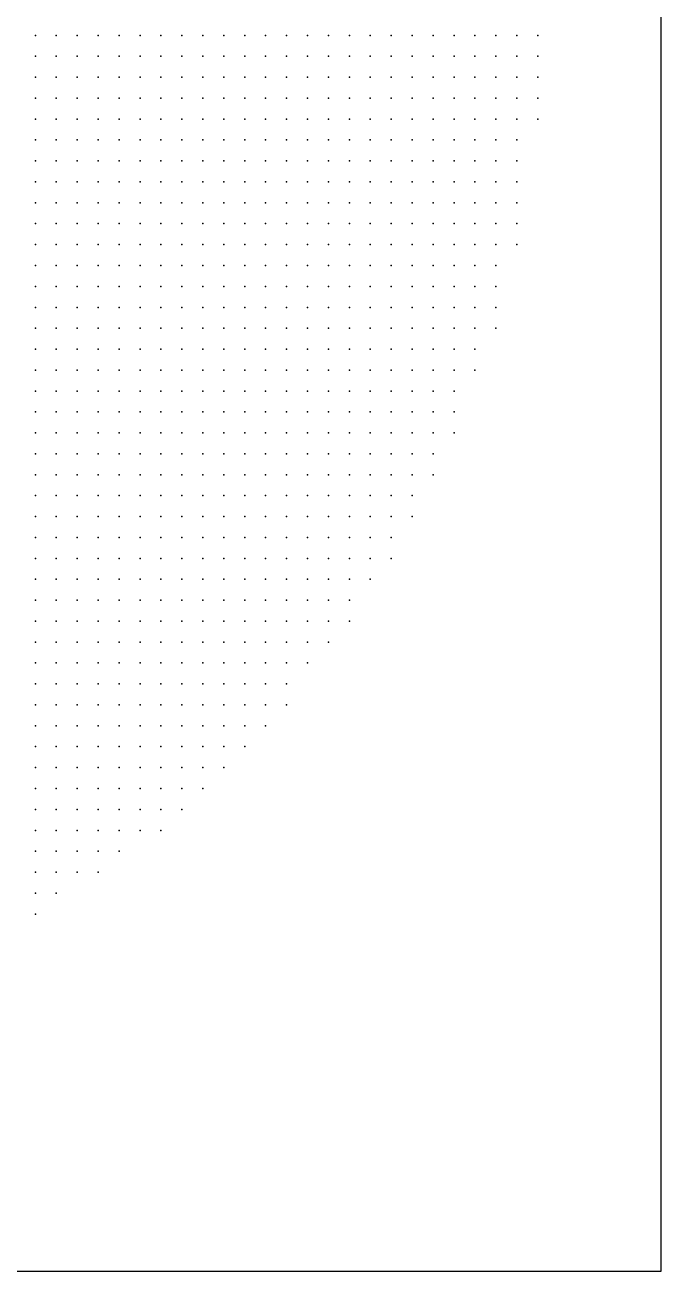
# Model space of a CAD drawing. Header units: millimetres. Extents: x 2848 to 6961, y 1568 to 7914.
# Drawn here: x 4613.5 to 4643.9, y 1586.9 to 1646.5 of the extents above; entities that cross this region are included whole.
import ezdxf

# ---------------------------------------------------------------- set-up
doc = ezdxf.new("R2010")
doc.units = ezdxf.units.MM
doc.header["$PDSIZE"] = -2

msp = doc.modelspace()

# ---------------------------------------------------------------- linework, layer by layer
msp.add_lwpolyline([(4523.893, 1586.933), (4643.893, 1586.933), (4643.893, 1706.933), (4523.893, 1706.933)], close=True)
at = {"color": 7, "true_color": 0xf7f4ef}
msp.add_point((4614, 1646), dxfattribs=at)
at = {"color": 254, "true_color": 0xf4ebdc}
msp.add_point((4615, 1646), dxfattribs=at)
at = {"color": 254, "true_color": 0xf2dec5}
msp.add_point((4616, 1646), dxfattribs=at)
at = {"color": 254, "true_color": 0xf7d6b3}
msp.add_point((4617, 1646), dxfattribs=at)
at = {"color": 41, "true_color": 0xfcd7ab}
msp.add_point((4618, 1646), dxfattribs=at)
at = {"color": 254, "true_color": 0xe2dfa8}
msp.add_point((4619, 1646), dxfattribs=at)
at = {"color": 31, "true_color": 0xffc0a0}
msp.add_point((4620, 1646), dxfattribs=at)
at = {"color": 13, "true_color": 0xd14838}
msp.add_point((4621, 1646), dxfattribs=at)
at = {"color": 22, "true_color": 0xb82012}
msp.add_point((4622, 1646), dxfattribs=at)
at = {"color": 22, "true_color": 0xc02415}
msp.add_point((4623, 1646), dxfattribs=at)
at = {"color": 22, "true_color": 0xc51a12}
msp.add_point((4624, 1646), dxfattribs=at)
at = {"color": 12, "true_color": 0xc31610}
msp.add_point((4625, 1646), dxfattribs=at)
at = {"color": 22, "true_color": 0xc12018}
msp.add_point((4626, 1646), dxfattribs=at)
at = {"color": 12, "true_color": 0xbe1913}
for p in [(4627, 1646), (4628, 1645)]:
    msp.add_point(p, dxfattribs=at)
at = {"color": 12, "true_color": 0xbc1711}
for p in [(4628, 1646), (4629, 1645)]:
    msp.add_point(p, dxfattribs=at)
at = {"color": 12, "true_color": 0xbc150f}
for p in [(4629, 1646), (4630, 1646)]:
    msp.add_point(p, dxfattribs=at)
at = {"color": 12, "true_color": 0xbd140f}
for p in [(4631, 1646), (4633, 1644)]:
    msp.add_point(p, dxfattribs=at)
at = {"color": 12, "true_color": 0xbf130f}
msp.add_point((4632, 1646), dxfattribs=at)
at = {"color": 12, "true_color": 0xbd110d}
msp.add_point((4633, 1646), dxfattribs=at)
at = {"color": 12, "true_color": 0xbb0f0b}
msp.add_point((4634, 1646), dxfattribs=at)
at = {"color": 12, "true_color": 0xc3120c}
msp.add_point((4635, 1646), dxfattribs=at)
at = {"color": 14, "true_color": 0xb21107}
msp.add_point((4636, 1646), dxfattribs=at)
at = {"color": 12, "true_color": 0xbb000b}
msp.add_point((4637, 1646), dxfattribs=at)
at = {"color": 12, "true_color": 0xba000a}
for p in [(4638, 1646), (4638, 1645), (4638, 1644), (4638, 1643), (4638, 1642)]:
    msp.add_point(p, dxfattribs=at)
at = {"color": 7, "true_color": 0xf4f1ea}
msp.add_point((4614, 1645), dxfattribs=at)
at = {"color": 254, "true_color": 0xf3ead9}
msp.add_point((4615, 1645), dxfattribs=at)
at = {"color": 254, "true_color": 0xf3dec3}
for p in [(4616, 1645), (4616, 1644)]:
    msp.add_point(p, dxfattribs=at)
at = {"color": 254, "true_color": 0xf6d6b0}
for p in [(4617, 1645), (4617, 1644)]:
    msp.add_point(p, dxfattribs=at)
at = {"color": 41, "true_color": 0xfbd4a9}
msp.add_point((4618, 1645), dxfattribs=at)
at = {"color": 254, "true_color": 0xe3e6ad}
msp.add_point((4619, 1645), dxfattribs=at)
at = {"color": 21, "true_color": 0xffaa8d}
msp.add_point((4620, 1645), dxfattribs=at)
at = {"color": 22, "true_color": 0xc32b20}
msp.add_point((4621, 1645), dxfattribs=at)
at = {"color": 22, "true_color": 0xbe2517}
msp.add_point((4622, 1645), dxfattribs=at)
at = {"color": 22, "true_color": 0xc02918}
msp.add_point((4623, 1645), dxfattribs=at)
at = {"color": 22, "true_color": 0xc71a13}
msp.add_point((4624, 1645), dxfattribs=at)
at = {"color": 12, "true_color": 0xc81914}
msp.add_point((4625, 1645), dxfattribs=at)
at = {"color": 22, "true_color": 0xbd2017}
msp.add_point((4626, 1645), dxfattribs=at)
at = {"color": 22, "true_color": 0xc01b15}
msp.add_point((4627, 1645), dxfattribs=at)
at = {"color": 12, "true_color": 0xbd1610}
msp.add_point((4630, 1645), dxfattribs=at)
at = {"color": 12, "true_color": 0xbe1711}
for p in [(4631, 1645), (4630, 1644), (4631, 1644)]:
    msp.add_point(p, dxfattribs=at)
at = {"color": 12, "true_color": 0xbe1510}
msp.add_point((4632, 1645), dxfattribs=at)
at = {"color": 12, "true_color": 0xbe120e}
msp.add_point((4633, 1645), dxfattribs=at)
at = {"color": 12, "true_color": 0xbc100c}
msp.add_point((4634, 1645), dxfattribs=at)
at = {"color": 12, "true_color": 0xc5140e}
msp.add_point((4635, 1645), dxfattribs=at)
at = {"color": 12, "true_color": 0xb31208}
msp.add_point((4636, 1645), dxfattribs=at)
at = {"color": 12, "true_color": 0xbc000c}
for p in [(4637, 1645), (4637, 1644)]:
    msp.add_point(p, dxfattribs=at)
at = {"color": 7, "true_color": 0xf2efe6}
msp.add_point((4614, 1644), dxfattribs=at)
at = {"color": 254, "true_color": 0xf4e9d7}
msp.add_point((4615, 1644), dxfattribs=at)
at = {"color": 41, "true_color": 0xfad3aa}
msp.add_point((4618, 1644), dxfattribs=at)
at = {"color": 254, "true_color": 0xe4e9af}
msp.add_point((4619, 1644), dxfattribs=at)
at = {"color": 21, "true_color": 0xf3997e}
msp.add_point((4620, 1644), dxfattribs=at)
at = {"color": 12, "true_color": 0xb8170f}
msp.add_point((4621, 1644), dxfattribs=at)
at = {"color": 22, "true_color": 0xc22619}
msp.add_point((4622, 1644), dxfattribs=at)
at = {"color": 22, "true_color": 0xc22c1b}
msp.add_point((4623, 1644), dxfattribs=at)
at = {"color": 22, "true_color": 0xc91c15}
msp.add_point((4624, 1644), dxfattribs=at)
at = {"color": 22, "true_color": 0xcd1b17}
msp.add_point((4625, 1644), dxfattribs=at)
at = {"color": 22, "true_color": 0xb82015}
msp.add_point((4626, 1644), dxfattribs=at)
at = {"color": 22, "true_color": 0xbf1c15}
msp.add_point((4627, 1644), dxfattribs=at)
at = {"color": 22, "true_color": 0xbf1a14}
msp.add_point((4628, 1644), dxfattribs=at)
at = {"color": 12, "true_color": 0xbd1812}
msp.add_point((4629, 1644), dxfattribs=at)
at = {"color": 12, "true_color": 0xbf1611}
msp.add_point((4632, 1644), dxfattribs=at)
at = {"color": 12, "true_color": 0xbb120d}
msp.add_point((4634, 1644), dxfattribs=at)
at = {"color": 12, "true_color": 0xc6150f}
msp.add_point((4635, 1644), dxfattribs=at)
at = {"color": 12, "true_color": 0xb41309}
msp.add_point((4636, 1644), dxfattribs=at)
at = {"color": 254, "true_color": 0xe9eee8}
msp.add_point((4614, 1643), dxfattribs=at)
at = {"color": 254, "true_color": 0xf0dbbe}
msp.add_point((4615, 1643), dxfattribs=at)
at = {"color": 41, "true_color": 0xffe0b3}
msp.add_point((4616, 1643), dxfattribs=at)
at = {"color": 41, "true_color": 0xf8d3a7}
msp.add_point((4617, 1643), dxfattribs=at)
at = {"color": 254, "true_color": 0xf4d6b4}
msp.add_point((4618, 1643), dxfattribs=at)
at = {"color": 254, "true_color": 0xffecbb}
msp.add_point((4619, 1643), dxfattribs=at)
at = {"color": 13, "true_color": 0xc06546}
msp.add_point((4620, 1643), dxfattribs=at)
at = {"color": 22, "true_color": 0xbb291c}
msp.add_point((4621, 1643), dxfattribs=at)
at = {"color": 22, "true_color": 0xce2721}
msp.add_point((4622, 1643), dxfattribs=at)
at = {"color": 22, "true_color": 0xbe241a}
msp.add_point((4623, 1643), dxfattribs=at)
at = {"color": 22, "true_color": 0xbe2c1f}
for p in [(4624, 1643), (4624, 1642)]:
    msp.add_point(p, dxfattribs=at)
at = {"color": 22, "true_color": 0xc3261d}
for p in [(4625, 1643), (4625, 1642)]:
    msp.add_point(p, dxfattribs=at)
at = {"color": 12, "true_color": 0xc71513}
msp.add_point((4626, 1643), dxfattribs=at)
at = {"color": 22, "true_color": 0xc01e13}
msp.add_point((4627, 1643), dxfattribs=at)
at = {"color": 22, "true_color": 0xbf1d12}
msp.add_point((4628, 1643), dxfattribs=at)
at = {"color": 22, "true_color": 0xc01c12}
for p in [(4629, 1643), (4630, 1642), (4633, 1639), (4634, 1639)]:
    msp.add_point(p, dxfattribs=at)
at = {"color": 22, "true_color": 0xbe1a10}
msp.add_point((4630, 1643), dxfattribs=at)
at = {"color": 12, "true_color": 0xbf180f}
msp.add_point((4631, 1643), dxfattribs=at)
at = {"color": 12, "true_color": 0xbf170e}
msp.add_point((4632, 1643), dxfattribs=at)
at = {"color": 12, "true_color": 0xbe160d}
for p in [(4633, 1643), (4634, 1643)]:
    msp.add_point(p, dxfattribs=at)
at = {"color": 12, "true_color": 0xc01001}
msp.add_point((4635, 1643), dxfattribs=at)
at = {"color": 12, "true_color": 0xc20f0b}
msp.add_point((4636, 1643), dxfattribs=at)
at = {"color": 244, "true_color": 0xb40e1a}
msp.add_point((4637, 1643), dxfattribs=at)
at = {"color": 254, "true_color": 0xedeae3}
msp.add_point((4614, 1642), dxfattribs=at)
at = {"color": 254, "true_color": 0xf6dec2}
msp.add_point((4615, 1642), dxfattribs=at)
at = {"color": 41, "true_color": 0xffe0b4}
msp.add_point((4616, 1642), dxfattribs=at)
at = {"color": 41, "true_color": 0xf3d4a8}
msp.add_point((4617, 1642), dxfattribs=at)
at = {"color": 254, "true_color": 0xf3ddb6}
msp.add_point((4618, 1642), dxfattribs=at)
at = {"color": 31, "true_color": 0xffcca1}
msp.add_point((4619, 1642), dxfattribs=at)
at = {"color": 15, "true_color": 0xba5539}
msp.add_point((4620, 1642), dxfattribs=at)
at = {"color": 22, "true_color": 0xbb2419}
msp.add_point((4621, 1642), dxfattribs=at)
at = {"color": 22, "true_color": 0xce2520}
msp.add_point((4622, 1642), dxfattribs=at)
at = {"color": 22, "true_color": 0xbf2219}
for p in [(4623, 1642), (4621, 1641)]:
    msp.add_point(p, dxfattribs=at)
at = {"color": 12, "true_color": 0xc51814}
msp.add_point((4626, 1642), dxfattribs=at)
at = {"color": 22, "true_color": 0xc22015}
for p in [(4627, 1642), (4630, 1640), (4631, 1639), (4634, 1637)]:
    msp.add_point(p, dxfattribs=at)
at = {"color": 22, "true_color": 0xc11f14}
for p in [(4628, 1642), (4632, 1638)]:
    msp.add_point(p, dxfattribs=at)
at = {"color": 22, "true_color": 0xc11d13}
for p in [(4629, 1642), (4631, 1641), (4632, 1640), (4632, 1639), (4634, 1638)]:
    msp.add_point(p, dxfattribs=at)
at = {"color": 22, "true_color": 0xc11a11}
for p in [(4631, 1642), (4633, 1641)]:
    msp.add_point(p, dxfattribs=at)
at = {"color": 12, "true_color": 0xc01910}
msp.add_point((4632, 1642), dxfattribs=at)
at = {"color": 12, "true_color": 0xc0180f}
for p in [(4633, 1642), (4634, 1642)]:
    msp.add_point(p, dxfattribs=at)
at = {"color": 12, "true_color": 0xc31606}
msp.add_point((4635, 1642), dxfattribs=at)
at = {"color": 12, "true_color": 0xc20e0d}
msp.add_point((4636, 1642), dxfattribs=at)
at = {"color": 242, "true_color": 0xb91d28}
for p in [(4637, 1642), (4637, 1641), (4637, 1640), (4637, 1639), (4637, 1638), (4637, 1637), (4637, 1636)]:
    msp.add_point(p, dxfattribs=at)
at = {"color": 254, "true_color": 0xf3e5dc}
msp.add_point((4614, 1641), dxfattribs=at)
at = {"color": 254, "true_color": 0xffe1c5}
for p in [(4615, 1641), (4615, 1640)]:
    msp.add_point(p, dxfattribs=at)
at = {"color": 254, "true_color": 0xffdfb6}
msp.add_point((4616, 1641), dxfattribs=at)
at = {"color": 41, "true_color": 0xeed8a9}
msp.add_point((4617, 1641), dxfattribs=at)
at = {"color": 254, "true_color": 0xf5eabd}
msp.add_point((4618, 1641), dxfattribs=at)
at = {"color": 21, "true_color": 0xf29f7d}
msp.add_point((4619, 1641), dxfattribs=at)
at = {"color": 15, "true_color": 0xb8412b}
msp.add_point((4620, 1641), dxfattribs=at)
at = {"color": 22, "true_color": 0xd22622}
msp.add_point((4622, 1641), dxfattribs=at)
at = {"color": 22, "true_color": 0xc5241c}
msp.add_point((4623, 1641), dxfattribs=at)
at = {"color": 22, "true_color": 0xc32c21}
for p in [(4624, 1641), (4631, 1635)]:
    msp.add_point(p, dxfattribs=at)
at = {"color": 22, "true_color": 0xc2281e}
for p in [(4625, 1641), (4625, 1639), (4626, 1639), (4629, 1635), (4629, 1633)]:
    msp.add_point(p, dxfattribs=at)
at = {"color": 22, "true_color": 0xc61f19}
msp.add_point((4626, 1641), dxfattribs=at)
at = {"color": 22, "true_color": 0xc32317}
for p in [(4627, 1641), (4629, 1639), (4630, 1638)]:
    msp.add_point(p, dxfattribs=at)
at = {"color": 22, "true_color": 0xc32116}
for p in [(4628, 1641), (4629, 1641), (4630, 1639), (4631, 1638), (4633, 1637)]:
    msp.add_point(p, dxfattribs=at)
at = {"color": 22, "true_color": 0xc21e14}
for p in [(4630, 1641), (4631, 1640), (4633, 1638)]:
    msp.add_point(p, dxfattribs=at)
at = {"color": 22, "true_color": 0xc21b12}
for p in [(4632, 1641), (4633, 1640), (4634, 1640)]:
    msp.add_point(p, dxfattribs=at)
at = {"color": 22, "true_color": 0xc21a11}
msp.add_point((4634, 1641), dxfattribs=at)
at = {"color": 22, "true_color": 0xc51b0a}
msp.add_point((4635, 1641), dxfattribs=at)
at = {"color": 12, "true_color": 0xc20b0d}
msp.add_point((4636, 1641), dxfattribs=at)
at = {"color": 254, "true_color": 0xf8e3d2}
msp.add_point((4614, 1640), dxfattribs=at)
at = {"color": 254, "true_color": 0xfadcb6}
msp.add_point((4616, 1640), dxfattribs=at)
at = {"color": 254, "true_color": 0xefddaf}
msp.add_point((4617, 1640), dxfattribs=at)
at = {"color": 254, "true_color": 0xfcf2c1}
msp.add_point((4618, 1640), dxfattribs=at)
at = {"color": 23, "true_color": 0xe4745c}
msp.add_point((4619, 1640), dxfattribs=at)
at = {"color": 22, "true_color": 0xbb3323}
msp.add_point((4620, 1640), dxfattribs=at)
at = {"color": 22, "true_color": 0xc8271f}
msp.add_point((4621, 1640), dxfattribs=at)
at = {"color": 22, "true_color": 0xd72b27}
msp.add_point((4622, 1640), dxfattribs=at)
at = {"color": 22, "true_color": 0xcb2821}
msp.add_point((4623, 1640), dxfattribs=at)
at = {"color": 22, "true_color": 0xc72f24}
msp.add_point((4624, 1640), dxfattribs=at)
at = {"color": 22, "true_color": 0xc42a20}
for p in [(4625, 1640), (4631, 1634)]:
    msp.add_point(p, dxfattribs=at)
at = {"color": 22, "true_color": 0xc6251d}
msp.add_point((4626, 1640), dxfattribs=at)
at = {"color": 22, "true_color": 0xc42418}
for p in [(4627, 1640), (4628, 1640), (4631, 1637), (4632, 1636)]:
    msp.add_point(p, dxfattribs=at)
at = {"color": 22, "true_color": 0xc42217}
for p in [(4629, 1640), (4632, 1637), (4634, 1636)]:
    msp.add_point(p, dxfattribs=at)
at = {"color": 22, "true_color": 0xc51f0f}
msp.add_point((4635, 1640), dxfattribs=at)
at = {"color": 12, "true_color": 0xbc0507}
msp.add_point((4636, 1640), dxfattribs=at)
at = {"color": 254, "true_color": 0xfde3cc}
msp.add_point((4614, 1639), dxfattribs=at)
at = {"color": 254, "true_color": 0xfcdfc1}
msp.add_point((4615, 1639), dxfattribs=at)
at = {"color": 254, "true_color": 0xf5dbb8}
msp.add_point((4616, 1639), dxfattribs=at)
at = {"color": 254, "true_color": 0xf9e0b7}
msp.add_point((4617, 1639), dxfattribs=at)
at = {"color": 254, "true_color": 0xfde5b5}
msp.add_point((4618, 1639), dxfattribs=at)
at = {"color": 13, "true_color": 0xdb5343}
msp.add_point((4619, 1639), dxfattribs=at)
at = {"color": 22, "true_color": 0xc02c20}
for p in [(4620, 1639), (4633, 1629)]:
    msp.add_point(p, dxfattribs=at)
at = {"color": 22, "true_color": 0xce2d25}
for p in [(4621, 1639), (4630, 1631)]:
    msp.add_point(p, dxfattribs=at)
at = {"color": 22, "true_color": 0xd62f29}
msp.add_point((4622, 1639), dxfattribs=at)
at = {"color": 22, "true_color": 0xcc2922}
msp.add_point((4623, 1639), dxfattribs=at)
at = {"color": 22, "true_color": 0xcb2e25}
msp.add_point((4624, 1639), dxfattribs=at)
at = {"color": 22, "true_color": 0xc22418}
for p in [(4627, 1639), (4628, 1639), (4629, 1638)]:
    msp.add_point(p, dxfattribs=at)
at = {"color": 22, "true_color": 0xbf200d}
msp.add_point((4635, 1639), dxfattribs=at)
at = {"color": 12, "true_color": 0xb80105}
msp.add_point((4636, 1639), dxfattribs=at)
at = {"color": 254, "true_color": 0xffe8c8}
msp.add_point((4614, 1638), dxfattribs=at)
at = {"color": 254, "true_color": 0xf5debe}
msp.add_point((4615, 1638), dxfattribs=at)
at = {"color": 254, "true_color": 0xf7dcbe}
msp.add_point((4616, 1638), dxfattribs=at)
at = {"color": 254, "true_color": 0xffdcb8}
msp.add_point((4617, 1638), dxfattribs=at)
at = {"color": 31, "true_color": 0xeeba92}
msp.add_point((4618, 1638), dxfattribs=at)
at = {"color": 22, "true_color": 0xd33c31}
for p in [(4619, 1638), (4623, 1624), (4623, 1623), (4624, 1622)]:
    msp.add_point(p, dxfattribs=at)
at = {"color": 22, "true_color": 0xc22a1f}
for p in [(4620, 1638), (4626, 1638)]:
    msp.add_point(p, dxfattribs=at)
at = {"color": 22, "true_color": 0xcf3229}
msp.add_point((4621, 1638), dxfattribs=at)
at = {"color": 22, "true_color": 0xd02f27}
msp.add_point((4622, 1638), dxfattribs=at)
at = {"color": 22, "true_color": 0xca2921}
for p in [(4623, 1638), (4623, 1637)]:
    msp.add_point(p, dxfattribs=at)
at = {"color": 22, "true_color": 0xcd2c24}
msp.add_point((4624, 1638), dxfattribs=at)
at = {"color": 22, "true_color": 0xc0261c}
msp.add_point((4625, 1638), dxfattribs=at)
at = {"color": 22, "true_color": 0xc32519}
for p in [(4627, 1638), (4628, 1638)]:
    msp.add_point(p, dxfattribs=at)
at = {"color": 22, "true_color": 0xba1f0b}
msp.add_point((4635, 1638), dxfattribs=at)
at = {"color": 12, "true_color": 0xbe070c}
msp.add_point((4636, 1638), dxfattribs=at)
at = {"color": 254, "true_color": 0xffeec3}
msp.add_point((4614, 1637), dxfattribs=at)
at = {"color": 254, "true_color": 0xf0e2bf}
msp.add_point((4615, 1637), dxfattribs=at)
at = {"color": 254, "true_color": 0xfde2c5}
msp.add_point((4616, 1637), dxfattribs=at)
at = {"color": 254, "true_color": 0xffd3b5}
msp.add_point((4617, 1637), dxfattribs=at)
at = {"color": 23, "true_color": 0xd0805f}
msp.add_point((4618, 1637), dxfattribs=at)
at = {"color": 22, "true_color": 0xd1332a}
msp.add_point((4619, 1637), dxfattribs=at)
at = {"color": 22, "true_color": 0xc62c22}
msp.add_point((4620, 1637), dxfattribs=at)
at = {"color": 22, "true_color": 0xcf382d}
for p in [(4621, 1637), (4621, 1632)]:
    msp.add_point(p, dxfattribs=at)
at = {"color": 22, "true_color": 0xc83025}
msp.add_point((4622, 1637), dxfattribs=at)
at = {"color": 22, "true_color": 0xd12e27}
msp.add_point((4624, 1637), dxfattribs=at)
at = {"color": 22, "true_color": 0xc5281f}
msp.add_point((4625, 1637), dxfattribs=at)
at = {"color": 22, "true_color": 0xc52e23}
msp.add_point((4626, 1637), dxfattribs=at)
at = {"color": 22, "true_color": 0xc4281b}
for p in [(4627, 1637), (4628, 1637)]:
    msp.add_point(p, dxfattribs=at)
at = {"color": 22, "true_color": 0xc4261a}
msp.add_point((4629, 1637), dxfattribs=at)
at = {"color": 22, "true_color": 0xc52519}
msp.add_point((4630, 1637), dxfattribs=at)
at = {"color": 22, "true_color": 0xb61f0c}
msp.add_point((4635, 1637), dxfattribs=at)
at = {"color": 242, "true_color": 0xcc141c}
msp.add_point((4636, 1637), dxfattribs=at)
at = {"color": 254, "true_color": 0xfef1c4}
msp.add_point((4614, 1636), dxfattribs=at)
at = {"color": 254, "true_color": 0xefe6bf}
msp.add_point((4615, 1636), dxfattribs=at)
at = {"color": 254, "true_color": 0xffe7cc}
msp.add_point((4616, 1636), dxfattribs=at)
at = {"color": 31, "true_color": 0xffcab0}
msp.add_point((4617, 1636), dxfattribs=at)
at = {"color": 15, "true_color": 0xb85538}
msp.add_point((4618, 1636), dxfattribs=at)
at = {"color": 22, "true_color": 0xd33029}
for p in [(4619, 1636), (4617, 1630)]:
    msp.add_point(p, dxfattribs=at)
at = {"color": 22, "true_color": 0xca3227}
for p in [(4620, 1636), (4623, 1635), (4624, 1633), (4627, 1631)]:
    msp.add_point(p, dxfattribs=at)
at = {"color": 22, "true_color": 0xd03e31}
for p in [(4621, 1636), (4621, 1625)]:
    msp.add_point(p, dxfattribs=at)
at = {"color": 22, "true_color": 0xc73327}
msp.add_point((4622, 1636), dxfattribs=at)
at = {"color": 22, "true_color": 0xcb2d24}
msp.add_point((4623, 1636), dxfattribs=at)
at = {"color": 22, "true_color": 0xd5322b}
msp.add_point((4624, 1636), dxfattribs=at)
at = {"color": 22, "true_color": 0xca2d24}
msp.add_point((4625, 1636), dxfattribs=at)
at = {"color": 22, "true_color": 0xcb3429}
for p in [(4626, 1636), (4622, 1635), (4622, 1634)]:
    msp.add_point(p, dxfattribs=at)
at = {"color": 22, "true_color": 0xc62a1d}
for p in [(4627, 1636), (4628, 1636)]:
    msp.add_point(p, dxfattribs=at)
at = {"color": 22, "true_color": 0xc6281c}
msp.add_point((4629, 1636), dxfattribs=at)
at = {"color": 22, "true_color": 0xc5271b}
msp.add_point((4630, 1636), dxfattribs=at)
at = {"color": 22, "true_color": 0xc6261a}
msp.add_point((4631, 1636), dxfattribs=at)
at = {"color": 22, "true_color": 0xc52318}
msp.add_point((4633, 1636), dxfattribs=at)
at = {"color": 24, "true_color": 0xb51e0b}
msp.add_point((4635, 1636), dxfattribs=at)
at = {"color": 242, "true_color": 0xd92129}
msp.add_point((4636, 1636), dxfattribs=at)
at = {"color": 254, "true_color": 0xffd7c7}
msp.add_point((4614, 1635), dxfattribs=at)
at = {"color": 254, "true_color": 0xf4dfc0}
msp.add_point((4615, 1635), dxfattribs=at)
at = {"color": 254, "true_color": 0xf1f0c0}
msp.add_point((4616, 1635), dxfattribs=at)
at = {"color": 21, "true_color": 0xeda887}
msp.add_point((4617, 1635), dxfattribs=at)
at = {"color": 22, "true_color": 0xc81f1a}
msp.add_point((4618, 1635), dxfattribs=at)
at = {"color": 22, "true_color": 0xcc382c}
for p in [(4619, 1635), (4620, 1634)]:
    msp.add_point(p, dxfattribs=at)
at = {"color": 22, "true_color": 0xcb372b}
msp.add_point((4620, 1635), dxfattribs=at)
at = {"color": 22, "true_color": 0xcc352a}
for p in [(4621, 1635), (4622, 1633)]:
    msp.add_point(p, dxfattribs=at)
at = {"color": 22, "true_color": 0xc93126}
for p in [(4624, 1635), (4624, 1634)]:
    msp.add_point(p, dxfattribs=at)
at = {"color": 22, "true_color": 0xc82e24}
for p in [(4625, 1635), (4626, 1635), (4626, 1634)]:
    msp.add_point(p, dxfattribs=at)
at = {"color": 22, "true_color": 0xc7241d}
msp.add_point((4627, 1635), dxfattribs=at)
at = {"color": 22, "true_color": 0xcf3128}
for p in [(4628, 1635), (4618, 1634), (4629, 1630)]:
    msp.add_point(p, dxfattribs=at)
at = {"color": 22, "true_color": 0xb72015}
msp.add_point((4630, 1635), dxfattribs=at)
at = {"color": 22, "true_color": 0xc62920}
msp.add_point((4632, 1635), dxfattribs=at)
at = {"color": 22, "true_color": 0xc21f18}
msp.add_point((4633, 1635), dxfattribs=at)
at = {"color": 22, "true_color": 0xcc251f}
msp.add_point((4634, 1635), dxfattribs=at)
at = {"color": 12, "true_color": 0xcb0a03}
for p in [(4635, 1635), (4636, 1635), (4636, 1634), (4636, 1633), (4636, 1632), (4634, 1631), (4635, 1631), (4634, 1630), (4635, 1630)]:
    msp.add_point(p, dxfattribs=at)
at = {"color": 254, "true_color": 0xfee2ca}
msp.add_point((4614, 1634), dxfattribs=at)
at = {"color": 254, "true_color": 0xf4e0bf}
msp.add_point((4615, 1634), dxfattribs=at)
at = {"color": 254, "true_color": 0xfddbb6}
msp.add_point((4616, 1634), dxfattribs=at)
at = {"color": 13, "true_color": 0xc3684d}
msp.add_point((4617, 1634), dxfattribs=at)
at = {"color": 22, "true_color": 0xcd392d}
for p in [(4619, 1634), (4619, 1633), (4620, 1633)]:
    msp.add_point(p, dxfattribs=at)
at = {"color": 22, "true_color": 0xcd362b}
for p in [(4621, 1634), (4622, 1632)]:
    msp.add_point(p, dxfattribs=at)
at = {"color": 22, "true_color": 0xcb3328}
for p in [(4623, 1634), (4623, 1633), (4624, 1632), (4627, 1630)]:
    msp.add_point(p, dxfattribs=at)
at = {"color": 22, "true_color": 0xc92f25}
for p in [(4625, 1634), (4626, 1633)]:
    msp.add_point(p, dxfattribs=at)
at = {"color": 22, "true_color": 0xcc2b23}
msp.add_point((4627, 1634), dxfattribs=at)
at = {"color": 22, "true_color": 0xc92c23}
msp.add_point((4628, 1634), dxfattribs=at)
at = {"color": 22, "true_color": 0xc1271d}
msp.add_point((4629, 1634), dxfattribs=at)
at = {"color": 22, "true_color": 0xc0281d}
msp.add_point((4630, 1634), dxfattribs=at)
at = {"color": 22, "true_color": 0xc3221a}
msp.add_point((4632, 1634), dxfattribs=at)
at = {"color": 22, "true_color": 0xc41d17}
msp.add_point((4633, 1634), dxfattribs=at)
at = {"color": 22, "true_color": 0xcf231f}
msp.add_point((4634, 1634), dxfattribs=at)
at = {"color": 12, "true_color": 0xc5120b}
msp.add_point((4635, 1634), dxfattribs=at)
at = {"color": 254, "true_color": 0xf3f0cd}
msp.add_point((4614, 1633), dxfattribs=at)
at = {"color": 254, "true_color": 0xffebc8}
msp.add_point((4615, 1633), dxfattribs=at)
at = {"color": 21, "true_color": 0xea967e}
msp.add_point((4616, 1633), dxfattribs=at)
at = {"color": 22, "true_color": 0xba3b2c}
msp.add_point((4617, 1633), dxfattribs=at)
at = {"color": 22, "true_color": 0xcd3f31}
msp.add_point((4618, 1633), dxfattribs=at)
at = {"color": 22, "true_color": 0xce372c}
for p in [(4621, 1633), (4622, 1631)]:
    msp.add_point(p, dxfattribs=at)
at = {"color": 22, "true_color": 0xca3026}
for p in [(4625, 1633), (4626, 1632)]:
    msp.add_point(p, dxfattribs=at)
at = {"color": 22, "true_color": 0xce3128}
msp.add_point((4627, 1633), dxfattribs=at)
at = {"color": 22, "true_color": 0xc2251c}
msp.add_point((4628, 1633), dxfattribs=at)
at = {"color": 22, "true_color": 0xcc2f26}
for p in [(4630, 1633), (4629, 1631)]:
    msp.add_point(p, dxfattribs=at)
at = {"color": 22, "true_color": 0xc92820}
for p in [(4631, 1633), (4632, 1630)]:
    msp.add_point(p, dxfattribs=at)
at = {"color": 22, "true_color": 0xc5201a}
msp.add_point((4632, 1633), dxfattribs=at)
at = {"color": 22, "true_color": 0xcc201c}
msp.add_point((4633, 1633), dxfattribs=at)
at = {"color": 22, "true_color": 0xd0211e}
msp.add_point((4634, 1633), dxfattribs=at)
at = {"color": 22, "true_color": 0xbd241e}
msp.add_point((4635, 1633), dxfattribs=at)
at = {"color": 254, "true_color": 0xf1facd}
msp.add_point((4614, 1632), dxfattribs=at)
at = {"color": 254, "true_color": 0xffe3c1}
msp.add_point((4615, 1632), dxfattribs=at)
at = {"color": 15, "true_color": 0xc7443a}
msp.add_point((4616, 1632), dxfattribs=at)
at = {"color": 22, "true_color": 0xde3f39}
msp.add_point((4617, 1632), dxfattribs=at)
at = {"color": 22, "true_color": 0xc4412f}
for p in [(4618, 1632), (4618, 1631)]:
    msp.add_point(p, dxfattribs=at)
at = {"color": 22, "true_color": 0xcf3b2f}
for p in [(4619, 1632), (4620, 1631), (4622, 1627), (4622, 1626)]:
    msp.add_point(p, dxfattribs=at)
at = {"color": 22, "true_color": 0xce3a2e}
msp.add_point((4620, 1632), dxfattribs=at)
at = {"color": 22, "true_color": 0xcd352a}
for p in [(4623, 1632), (4624, 1630), (4626, 1627), (4626, 1626), (4626, 1625)]:
    msp.add_point(p, dxfattribs=at)
at = {"color": 22, "true_color": 0xcb3127}
for p in [(4625, 1632), (4626, 1631), (4628, 1630)]:
    msp.add_point(p, dxfattribs=at)
at = {"color": 22, "true_color": 0xcc3228}
for p in [(4627, 1632), (4625, 1631)]:
    msp.add_point(p, dxfattribs=at)
at = {"color": 22, "true_color": 0xbf251b}
msp.add_point((4628, 1632), dxfattribs=at)
at = {"color": 22, "true_color": 0xc82b22}
msp.add_point((4629, 1632), dxfattribs=at)
at = {"color": 22, "true_color": 0xd23129}
msp.add_point((4630, 1632), dxfattribs=at)
at = {"color": 22, "true_color": 0xca251f}
msp.add_point((4631, 1632), dxfattribs=at)
at = {"color": 22, "true_color": 0xd02722}
msp.add_point((4632, 1632), dxfattribs=at)
at = {"color": 22, "true_color": 0xd62925}
msp.add_point((4633, 1632), dxfattribs=at)
at = {"color": 12, "true_color": 0xc71815}
msp.add_point((4634, 1632), dxfattribs=at)
at = {"color": 15, "true_color": 0xb8423e}
msp.add_point((4635, 1632), dxfattribs=at)
at = {"color": 254, "true_color": 0xfdf6ca}
msp.add_point((4614, 1631), dxfattribs=at)
at = {"color": 21, "true_color": 0xeba689}
msp.add_point((4615, 1631), dxfattribs=at)
at = {"color": 22, "true_color": 0xc82d28}
msp.add_point((4616, 1631), dxfattribs=at)
at = {"color": 20, "true_color": 0xec403c}
msp.add_point((4617, 1631), dxfattribs=at)
at = {"color": 22, "true_color": 0xd03c30}
for p in [(4619, 1631), (4620, 1630), (4622, 1625)]:
    msp.add_point(p, dxfattribs=at)
at = {"color": 22, "true_color": 0xd0392e}
for p in [(4621, 1631), (4622, 1630), (4622, 1629), (4624, 1627), (4624, 1626)]:
    msp.add_point(p, dxfattribs=at)
at = {"color": 22, "true_color": 0xce362b}
for p in [(4623, 1631), (4624, 1629), (4626, 1624)]:
    msp.add_point(p, dxfattribs=at)
at = {"color": 22, "true_color": 0xcc3429}
for p in [(4624, 1631), (4627, 1629), (4627, 1628)]:
    msp.add_point(p, dxfattribs=at)
at = {"color": 22, "true_color": 0xc52b21}
msp.add_point((4628, 1631), dxfattribs=at)
at = {"color": 22, "true_color": 0xc7221c}
msp.add_point((4631, 1631), dxfattribs=at)
at = {"color": 22, "true_color": 0xd32c26}
msp.add_point((4632, 1631), dxfattribs=at)
at = {"color": 22, "true_color": 0xd32a25}
msp.add_point((4633, 1631), dxfattribs=at)
at = {"color": 31, "true_color": 0xffcfac}
msp.add_point((4614, 1630), dxfattribs=at)
at = {"color": 25, "true_color": 0xbd5740}
msp.add_point((4615, 1630), dxfattribs=at)
at = {"color": 13, "true_color": 0xe44a40}
msp.add_point((4616, 1630), dxfattribs=at)
at = {"color": 22, "true_color": 0xd14335}
msp.add_point((4618, 1630), dxfattribs=at)
at = {"color": 22, "true_color": 0xd13d31}
for p in [(4619, 1630), (4620, 1629), (4622, 1624), (4622, 1623)]:
    msp.add_point(p, dxfattribs=at)
at = {"color": 22, "true_color": 0xd13a2f}
for p in [(4621, 1630), (4622, 1628), (4623, 1627), (4623, 1626), (4624, 1625)]:
    msp.add_point(p, dxfattribs=at)
at = {"color": 22, "true_color": 0xcf372c}
for p in [(4623, 1630), (4624, 1628), (4625, 1627), (4625, 1626), (4626, 1623)]:
    msp.add_point(p, dxfattribs=at)
at = {"color": 22, "true_color": 0xcd3329}
for p in [(4625, 1630), (4626, 1630), (4626, 1629), (4628, 1629)]:
    msp.add_point(p, dxfattribs=at)
at = {"color": 22, "true_color": 0xcb2a22}
msp.add_point((4630, 1630), dxfattribs=at)
at = {"color": 22, "true_color": 0xc5221b}
msp.add_point((4631, 1630), dxfattribs=at)
at = {"color": 22, "true_color": 0xc6281f}
msp.add_point((4633, 1630), dxfattribs=at)
at = {"color": 11, "true_color": 0xe98470}
msp.add_point((4614, 1629), dxfattribs=at)
at = {"color": 22, "true_color": 0xbf3a29}
msp.add_point((4615, 1629), dxfattribs=at)
at = {"color": 13, "true_color": 0xe15544}
msp.add_point((4616, 1629), dxfattribs=at)
at = {"color": 22, "true_color": 0xc63727}
msp.add_point((4617, 1629), dxfattribs=at)
at = {"color": 22, "true_color": 0xde4138}
msp.add_point((4618, 1629), dxfattribs=at)
at = {"color": 22, "true_color": 0xd23e32}
for p in [(4619, 1629), (4619, 1628), (4620, 1628), (4622, 1622)]:
    msp.add_point(p, dxfattribs=at)
at = {"color": 22, "true_color": 0xd23b30}
for p in [(4621, 1629), (4621, 1628), (4623, 1625), (4624, 1624), (4624, 1623)]:
    msp.add_point(p, dxfattribs=at)
at = {"color": 22, "true_color": 0xd0382d}
for p in [(4623, 1629), (4623, 1628), (4625, 1625), (4625, 1624), (4626, 1622), (4626, 1621)]:
    msp.add_point(p, dxfattribs=at)
at = {"color": 22, "true_color": 0xce342a}
for p in [(4625, 1629), (4626, 1628)]:
    msp.add_point(p, dxfattribs=at)
at = {"color": 22, "true_color": 0xcd2f26}
msp.add_point((4629, 1629), dxfattribs=at)
at = {"color": 22, "true_color": 0xcf2e26}
msp.add_point((4630, 1629), dxfattribs=at)
at = {"color": 22, "true_color": 0xc92b22}
msp.add_point((4631, 1629), dxfattribs=at)
at = {"color": 22, "true_color": 0xbd2319}
msp.add_point((4632, 1629), dxfattribs=at)
at = {"color": 13, "true_color": 0xd44537}
for p in [(4634, 1629), (4634, 1628), (4633, 1627), (4634, 1627), (4633, 1626), (4633, 1625)]:
    msp.add_point(p, dxfattribs=at)
at = {"color": 15, "true_color": 0xc84438}
msp.add_point((4614, 1628), dxfattribs=at)
at = {"color": 13, "true_color": 0xe3493f}
msp.add_point((4615, 1628), dxfattribs=at)
at = {"color": 22, "true_color": 0xc0422c}
msp.add_point((4616, 1628), dxfattribs=at)
at = {"color": 13, "true_color": 0xd5543f}
msp.add_point((4617, 1628), dxfattribs=at)
at = {"color": 22, "true_color": 0xe33c36}
msp.add_point((4618, 1628), dxfattribs=at)
at = {"color": 22, "true_color": 0xcf352b}
msp.add_point((4625, 1628), dxfattribs=at)
at = {"color": 22, "true_color": 0xcd3027}
msp.add_point((4628, 1628), dxfattribs=at)
at = {"color": 22, "true_color": 0xca2c23}
msp.add_point((4629, 1628), dxfattribs=at)
at = {"color": 22, "true_color": 0xd3352c}
msp.add_point((4630, 1628), dxfattribs=at)
at = {"color": 22, "true_color": 0xd2352c}
msp.add_point((4631, 1628), dxfattribs=at)
at = {"color": 24, "true_color": 0xb52115}
msp.add_point((4632, 1628), dxfattribs=at)
at = {"color": 22, "true_color": 0xc13526}
msp.add_point((4633, 1628), dxfattribs=at)
at = {"color": 22, "true_color": 0xd63e30}
msp.add_point((4614, 1627), dxfattribs=at)
at = {"color": 22, "true_color": 0xd3452d}
msp.add_point((4615, 1627), dxfattribs=at)
at = {"color": 13, "true_color": 0xd7553b}
msp.add_point((4616, 1627), dxfattribs=at)
at = {"color": 13, "true_color": 0xda4f3c}
msp.add_point((4617, 1627), dxfattribs=at)
at = {"color": 22, "true_color": 0xd73d33}
msp.add_point((4618, 1627), dxfattribs=at)
at = {"color": 22, "true_color": 0xd34134}
for p in [(4619, 1627), (4620, 1624), (4621, 1621), (4621, 1620)]:
    msp.add_point(p, dxfattribs=at)
at = {"color": 22, "true_color": 0xd13f32}
for p in [(4620, 1627), (4621, 1624), (4621, 1623)]:
    msp.add_point(p, dxfattribs=at)
at = {"color": 22, "true_color": 0xcf3d30}
for p in [(4621, 1627), (4621, 1626)]:
    msp.add_point(p, dxfattribs=at)
at = {"color": 22, "true_color": 0xc9331a}
msp.add_point((4627, 1627), dxfattribs=at)
at = {"color": 22, "true_color": 0xda3b35}
msp.add_point((4628, 1627), dxfattribs=at)
at = {"color": 22, "true_color": 0xbc2c2b}
msp.add_point((4629, 1627), dxfattribs=at)
at = {"color": 242, "true_color": 0xd42427}
msp.add_point((4630, 1627), dxfattribs=at)
at = {"color": 22, "true_color": 0xd43726}
msp.add_point((4631, 1627), dxfattribs=at)
at = {"color": 22, "true_color": 0xc9291d}
msp.add_point((4632, 1627), dxfattribs=at)
at = {"color": 13, "true_color": 0xe04a39}
msp.add_point((4614, 1626), dxfattribs=at)
at = {"color": 13, "true_color": 0xdd5339}
msp.add_point((4615, 1626), dxfattribs=at)
at = {"color": 22, "true_color": 0xc6442a}
msp.add_point((4616, 1626), dxfattribs=at)
at = {"color": 22, "true_color": 0xc93e2b}
msp.add_point((4617, 1626), dxfattribs=at)
at = {"color": 13, "true_color": 0xe4473e}
msp.add_point((4618, 1626), dxfattribs=at)
at = {"color": 22, "true_color": 0xd44235}
for p in [(4619, 1626), (4619, 1625), (4620, 1623), (4620, 1622)]:
    msp.add_point(p, dxfattribs=at)
at = {"color": 22, "true_color": 0xd24033}
for p in [(4620, 1626), (4620, 1625), (4621, 1622)]:
    msp.add_point(p, dxfattribs=at)
at = {"color": 22, "true_color": 0xd73825}
msp.add_point((4627, 1626), dxfattribs=at)
at = {"color": 22, "true_color": 0xc5392a}
msp.add_point((4628, 1626), dxfattribs=at)
at = {"color": 22, "true_color": 0xd23330}
msp.add_point((4629, 1626), dxfattribs=at)
at = {"color": 22, "true_color": 0xcf2a24}
msp.add_point((4630, 1626), dxfattribs=at)
at = {"color": 22, "true_color": 0xd73425}
msp.add_point((4631, 1626), dxfattribs=at)
at = {"color": 22, "true_color": 0xc11e17}
msp.add_point((4632, 1626), dxfattribs=at)
at = {"color": 13, "true_color": 0xe15139}
msp.add_point((4614, 1625), dxfattribs=at)
at = {"color": 13, "true_color": 0xde583b}
msp.add_point((4615, 1625), dxfattribs=at)
at = {"color": 22, "true_color": 0xc14126}
msp.add_point((4616, 1625), dxfattribs=at)
at = {"color": 22, "true_color": 0xc63928}
msp.add_point((4617, 1625), dxfattribs=at)
at = {"color": 13, "true_color": 0xe84a41}
msp.add_point((4618, 1625), dxfattribs=at)
at = {"color": 22, "true_color": 0xd63228}
msp.add_point((4627, 1625), dxfattribs=at)
at = {"color": 22, "true_color": 0xb73621}
msp.add_point((4628, 1625), dxfattribs=at)
at = {"color": 22, "true_color": 0xda312a}
msp.add_point((4629, 1625), dxfattribs=at)
at = {"color": 22, "true_color": 0xd23725}
msp.add_point((4630, 1625), dxfattribs=at)
at = {"color": 22, "true_color": 0xcc2215}
msp.add_point((4631, 1625), dxfattribs=at)
at = {"color": 22, "true_color": 0xc63230}
for p in [(4632, 1625), (4632, 1624), (4632, 1623), (4631, 1622)]:
    msp.add_point(p, dxfattribs=at)
at = {"color": 22, "true_color": 0xd84c31}
msp.add_point((4614, 1624), dxfattribs=at)
at = {"color": 13, "true_color": 0xd35233}
msp.add_point((4615, 1624), dxfattribs=at)
at = {"color": 13, "true_color": 0xcf4f34}
msp.add_point((4616, 1624), dxfattribs=at)
at = {"color": 13, "true_color": 0xd64737}
msp.add_point((4617, 1624), dxfattribs=at)
at = {"color": 13, "true_color": 0xe1433a}
msp.add_point((4618, 1624), dxfattribs=at)
at = {"color": 22, "true_color": 0xd54336}
for p in [(4619, 1624), (4620, 1621), (4620, 1620)]:
    msp.add_point(p, dxfattribs=at)
at = {"color": 22, "true_color": 0xcb2e27}
msp.add_point((4627, 1624), dxfattribs=at)
at = {"color": 22, "true_color": 0xca3928}
msp.add_point((4628, 1624), dxfattribs=at)
at = {"color": 22, "true_color": 0xcb331e}
msp.add_point((4629, 1624), dxfattribs=at)
at = {"color": 22, "true_color": 0xd43c25}
msp.add_point((4630, 1624), dxfattribs=at)
at = {"color": 12, "true_color": 0xc41713}
msp.add_point((4631, 1624), dxfattribs=at)
at = {"color": 22, "true_color": 0xd34c2f}
msp.add_point((4614, 1623), dxfattribs=at)
at = {"color": 32, "true_color": 0xce4d30}
msp.add_point((4615, 1623), dxfattribs=at)
at = {"color": 13, "true_color": 0xd8543d}
msp.add_point((4616, 1623), dxfattribs=at)
at = {"color": 13, "true_color": 0xde4f3e}
msp.add_point((4617, 1623), dxfattribs=at)
at = {"color": 22, "true_color": 0xd94136}
msp.add_point((4618, 1623), dxfattribs=at)
at = {"color": 22, "true_color": 0xd64437}
for p in [(4619, 1623), (4625, 1619)]:
    msp.add_point(p, dxfattribs=at)
at = {"color": 22, "true_color": 0xd1392e}
for p in [(4625, 1623), (4626, 1620)]:
    msp.add_point(p, dxfattribs=at)
at = {"color": 22, "true_color": 0xc7372c}
msp.add_point((4627, 1623), dxfattribs=at)
at = {"color": 20, "true_color": 0xe7362e}
msp.add_point((4628, 1623), dxfattribs=at)
at = {"color": 22, "true_color": 0xc04121}
msp.add_point((4629, 1623), dxfattribs=at)
at = {"color": 22, "true_color": 0xc12b1a}
msp.add_point((4630, 1623), dxfattribs=at)
at = {"color": 13, "true_color": 0xd43b3e}
msp.add_point((4631, 1623), dxfattribs=at)
at = {"color": 13, "true_color": 0xd75138}
msp.add_point((4614, 1622), dxfattribs=at)
at = {"color": 13, "true_color": 0xd64e38}
msp.add_point((4615, 1622), dxfattribs=at)
at = {"color": 13, "true_color": 0xd64b36}
for p in [(4616, 1622), (4615, 1611)]:
    msp.add_point(p, dxfattribs=at)
at = {"color": 13, "true_color": 0xd64937}
msp.add_point((4617, 1622), dxfattribs=at)
at = {"color": 13, "true_color": 0xd74837}
msp.add_point((4618, 1622), dxfattribs=at)
at = {"color": 13, "true_color": 0xd74538}
for p in [(4619, 1622), (4619, 1621), (4619, 1620)]:
    msp.add_point(p, dxfattribs=at)
at = {"color": 22, "true_color": 0xd43d32}
for p in [(4623, 1622), (4624, 1621), (4624, 1620)]:
    msp.add_point(p, dxfattribs=at)
at = {"color": 22, "true_color": 0xd23a2f}
for p in [(4625, 1622), (4625, 1621)]:
    msp.add_point(p, dxfattribs=at)
at = {"color": 22, "true_color": 0xc73e2e}
msp.add_point((4627, 1622), dxfattribs=at)
at = {"color": 22, "true_color": 0xe62b26}
msp.add_point((4628, 1622), dxfattribs=at)
at = {"color": 22, "true_color": 0xc44429}
msp.add_point((4629, 1622), dxfattribs=at)
at = {"color": 24, "true_color": 0xab221a}
for p in [(4630, 1622), (4630, 1621), (4631, 1621), (4630, 1620), (4629, 1619)]:
    msp.add_point(p, dxfattribs=at)
at = {"color": 13, "true_color": 0xd8513e}
msp.add_point((4614, 1621), dxfattribs=at)
at = {"color": 13, "true_color": 0xdc4d3c}
msp.add_point((4615, 1621), dxfattribs=at)
at = {"color": 13, "true_color": 0xd94837}
msp.add_point((4616, 1621), dxfattribs=at)
at = {"color": 22, "true_color": 0xd24732}
msp.add_point((4617, 1621), dxfattribs=at)
at = {"color": 22, "true_color": 0xd04c33}
msp.add_point((4618, 1621), dxfattribs=at)
at = {"color": 22, "true_color": 0xd33f33}
for p in [(4622, 1621), (4622, 1620)]:
    msp.add_point(p, dxfattribs=at)
at = {"color": 22, "true_color": 0xd53e33}
for p in [(4623, 1621), (4623, 1620)]:
    msp.add_point(p, dxfattribs=at)
at = {"color": 22, "true_color": 0xcb3a29}
msp.add_point((4627, 1621), dxfattribs=at)
at = {"color": 22, "true_color": 0xd12e1f}
msp.add_point((4628, 1621), dxfattribs=at)
at = {"color": 22, "true_color": 0xd23127}
msp.add_point((4629, 1621), dxfattribs=at)
at = {"color": 13, "true_color": 0xd34b3b}
msp.add_point((4614, 1620), dxfattribs=at)
at = {"color": 13, "true_color": 0xdd493d}
msp.add_point((4615, 1620), dxfattribs=at)
at = {"color": 13, "true_color": 0xe34d3e}
msp.add_point((4616, 1620), dxfattribs=at)
at = {"color": 13, "true_color": 0xd94e39}
msp.add_point((4617, 1620), dxfattribs=at)
at = {"color": 22, "true_color": 0xc74a2c}
msp.add_point((4618, 1620), dxfattribs=at)
at = {"color": 22, "true_color": 0xd33b30}
msp.add_point((4625, 1620), dxfattribs=at)
at = {"color": 22, "true_color": 0xd13423}
msp.add_point((4627, 1620), dxfattribs=at)
at = {"color": 22, "true_color": 0xc73f27}
msp.add_point((4628, 1620), dxfattribs=at)
at = {"color": 242, "true_color": 0xe01d23}
msp.add_point((4629, 1620), dxfattribs=at)
at = {"color": 13, "true_color": 0xd74e3e}
for p in [(4614, 1619), (4614, 1618)]:
    msp.add_point(p, dxfattribs=at)
at = {"color": 13, "true_color": 0xd74b3c}
for p in [(4615, 1619), (4615, 1618), (4615, 1617)]:
    msp.add_point(p, dxfattribs=at)
at = {"color": 13, "true_color": 0xd64a3b}
msp.add_point((4616, 1619), dxfattribs=at)
at = {"color": 13, "true_color": 0xd54739}
for p in [(4617, 1619), (4618, 1619), (4617, 1618), (4618, 1618), (4617, 1617)]:
    msp.add_point(p, dxfattribs=at)
at = {"color": 22, "true_color": 0xd4482d}
msp.add_point((4619, 1619), dxfattribs=at)
at = {"color": 22, "true_color": 0xcb402b}
msp.add_point((4620, 1619), dxfattribs=at)
at = {"color": 13, "true_color": 0xd4483b}
msp.add_point((4621, 1619), dxfattribs=at)
at = {"color": 13, "true_color": 0xde4643}
msp.add_point((4622, 1619), dxfattribs=at)
at = {"color": 242, "true_color": 0xd83538}
msp.add_point((4623, 1619), dxfattribs=at)
at = {"color": 22, "true_color": 0xdb3937}
msp.add_point((4624, 1619), dxfattribs=at)
at = {"color": 22, "true_color": 0xbd3b23}
msp.add_point((4626, 1619), dxfattribs=at)
at = {"color": 240, "true_color": 0xff3437}
msp.add_point((4627, 1619), dxfattribs=at)
at = {"color": 24, "true_color": 0xb12621}
for p in [(4628, 1619), (4628, 1618), (4629, 1618), (4628, 1617), (4627, 1616)]:
    msp.add_point(p, dxfattribs=at)
at = {"color": 13, "true_color": 0xd7493b}
for p in [(4616, 1618), (4616, 1617)]:
    msp.add_point(p, dxfattribs=at)
at = {"color": 13, "true_color": 0xdc4c34}
msp.add_point((4619, 1618), dxfattribs=at)
at = {"color": 22, "true_color": 0xcf4431}
msp.add_point((4620, 1618), dxfattribs=at)
at = {"color": 22, "true_color": 0xcf4336}
msp.add_point((4621, 1618), dxfattribs=at)
at = {"color": 13, "true_color": 0xd5403a}
msp.add_point((4622, 1618), dxfattribs=at)
at = {"color": 22, "true_color": 0xd73533}
msp.add_point((4623, 1618), dxfattribs=at)
at = {"color": 22, "true_color": 0xd83331}
msp.add_point((4624, 1618), dxfattribs=at)
at = {"color": 22, "true_color": 0xd73d31}
msp.add_point((4625, 1618), dxfattribs=at)
at = {"color": 22, "true_color": 0xd24430}
msp.add_point((4626, 1618), dxfattribs=at)
at = {"color": 242, "true_color": 0xc41a1b}
msp.add_point((4627, 1618), dxfattribs=at)
at = {"color": 13, "true_color": 0xd94d3e}
for p in [(4614, 1617), (4614, 1616)]:
    msp.add_point(p, dxfattribs=at)
at = {"color": 13, "true_color": 0xd64739}
for p in [(4618, 1617), (4617, 1616), (4618, 1616)]:
    msp.add_point(p, dxfattribs=at)
at = {"color": 22, "true_color": 0xdc4635}
msp.add_point((4619, 1617), dxfattribs=at)
at = {"color": 13, "true_color": 0xd74a38}
msp.add_point((4620, 1617), dxfattribs=at)
at = {"color": 22, "true_color": 0xcc4333}
msp.add_point((4621, 1617), dxfattribs=at)
at = {"color": 22, "true_color": 0xce3b31}
msp.add_point((4622, 1617), dxfattribs=at)
at = {"color": 22, "true_color": 0xdc3d37}
msp.add_point((4623, 1617), dxfattribs=at)
at = {"color": 22, "true_color": 0xe13a34}
msp.add_point((4624, 1617), dxfattribs=at)
at = {"color": 22, "true_color": 0xd7342b}
msp.add_point((4625, 1617), dxfattribs=at)
at = {"color": 22, "true_color": 0xd23629}
msp.add_point((4626, 1617), dxfattribs=at)
at = {"color": 15, "true_color": 0xab3939}
msp.add_point((4627, 1617), dxfattribs=at)
at = {"color": 13, "true_color": 0xd84a3c}
msp.add_point((4615, 1616), dxfattribs=at)
at = {"color": 13, "true_color": 0xd8493b}
for p in [(4616, 1616), (4616, 1615)]:
    msp.add_point(p, dxfattribs=at)
at = {"color": 22, "true_color": 0xd53d30}
msp.add_point((4619, 1616), dxfattribs=at)
at = {"color": 13, "true_color": 0xdc4d3d}
msp.add_point((4620, 1616), dxfattribs=at)
at = {"color": 22, "true_color": 0xcf4634}
msp.add_point((4621, 1616), dxfattribs=at)
at = {"color": 22, "true_color": 0xcc3d2d}
msp.add_point((4622, 1616), dxfattribs=at)
at = {"color": 13, "true_color": 0xe3463d}
msp.add_point((4623, 1616), dxfattribs=at)
at = {"color": 13, "true_color": 0xe3403b}
msp.add_point((4624, 1616), dxfattribs=at)
at = {"color": 22, "true_color": 0xcd302b}
msp.add_point((4625, 1616), dxfattribs=at)
at = {"color": 22, "true_color": 0xc42f28}
for p in [(4626, 1616), (4626, 1615), (4625, 1614), (4626, 1614), (4624, 1613), (4625, 1613)]:
    msp.add_point(p, dxfattribs=at)
at = {"color": 13, "true_color": 0xda4c3e}
msp.add_point((4614, 1615), dxfattribs=at)
at = {"color": 13, "true_color": 0xd94a3c}
for p in [(4615, 1615), (4615, 1614)]:
    msp.add_point(p, dxfattribs=at)
at = {"color": 13, "true_color": 0xd84639}
for p in [(4617, 1615), (4618, 1615), (4617, 1614), (4618, 1614)]:
    msp.add_point(p, dxfattribs=at)
at = {"color": 22, "true_color": 0xd84035}
msp.add_point((4619, 1615), dxfattribs=at)
at = {"color": 22, "true_color": 0xd54636}
msp.add_point((4620, 1615), dxfattribs=at)
at = {"color": 22, "true_color": 0xce4330}
msp.add_point((4621, 1615), dxfattribs=at)
at = {"color": 22, "true_color": 0xd34433}
msp.add_point((4622, 1615), dxfattribs=at)
at = {"color": 13, "true_color": 0xda4338}
msp.add_point((4623, 1615), dxfattribs=at)
at = {"color": 22, "true_color": 0xc4342c}
msp.add_point((4624, 1615), dxfattribs=at)
at = {"color": 15, "true_color": 0xc3423d}
msp.add_point((4625, 1615), dxfattribs=at)
at = {"color": 13, "true_color": 0xdb4c3e}
for p in [(4614, 1614), (4614, 1613), (4614, 1612)]:
    msp.add_point(p, dxfattribs=at)
at = {"color": 13, "true_color": 0xda483b}
for p in [(4616, 1614), (4616, 1613), (4616, 1612)]:
    msp.add_point(p, dxfattribs=at)
at = {"color": 13, "true_color": 0xde4a40}
msp.add_point((4619, 1614), dxfattribs=at)
at = {"color": 22, "true_color": 0xcf3d2e}
for p in [(4620, 1614), (4618, 1609)]:
    msp.add_point(p, dxfattribs=at)
at = {"color": 22, "true_color": 0xce3d2a}
msp.add_point((4621, 1614), dxfattribs=at)
at = {"color": 22, "true_color": 0xd84533}
msp.add_point((4622, 1614), dxfattribs=at)
at = {"color": 22, "true_color": 0xc93b2f}
msp.add_point((4623, 1614), dxfattribs=at)
at = {"color": 15, "true_color": 0xb03631}
msp.add_point((4624, 1614), dxfattribs=at)
at = {"color": 13, "true_color": 0xdb493c}
for p in [(4615, 1613), (4615, 1612)]:
    msp.add_point(p, dxfattribs=at)
at = {"color": 13, "true_color": 0xd94539}
for p in [(4617, 1613), (4618, 1613), (4617, 1612), (4618, 1612)]:
    msp.add_point(p, dxfattribs=at)
at = {"color": 13, "true_color": 0xd6483c}
msp.add_point((4619, 1613), dxfattribs=at)
at = {"color": 22, "true_color": 0xd54334}
msp.add_point((4620, 1613), dxfattribs=at)
at = {"color": 22, "true_color": 0xd84130}
msp.add_point((4621, 1613), dxfattribs=at)
at = {"color": 22, "true_color": 0xd33c2b}
msp.add_point((4622, 1613), dxfattribs=at)
at = {"color": 15, "true_color": 0xc94036}
for p in [(4623, 1613), (4623, 1612), (4624, 1612), (4622, 1611), (4623, 1611)]:
    msp.add_point(p, dxfattribs=at)
at = {"color": 22, "true_color": 0xc83c2d}
msp.add_point((4619, 1612), dxfattribs=at)
at = {"color": 13, "true_color": 0xe04f3e}
msp.add_point((4620, 1612), dxfattribs=at)
at = {"color": 13, "true_color": 0xe54c3a}
msp.add_point((4621, 1612), dxfattribs=at)
at = {"color": 22, "true_color": 0xcc3023}
msp.add_point((4622, 1612), dxfattribs=at)
at = {"color": 13, "true_color": 0xda513e}
msp.add_point((4614, 1611), dxfattribs=at)
at = {"color": 13, "true_color": 0xd64736}
msp.add_point((4616, 1611), dxfattribs=at)
at = {"color": 13, "true_color": 0xdc4439}
msp.add_point((4617, 1611), dxfattribs=at)
at = {"color": 13, "true_color": 0xe04239}
msp.add_point((4618, 1611), dxfattribs=at)
at = {"color": 32, "true_color": 0xd05931}
msp.add_point((4619, 1611), dxfattribs=at)
at = {"color": 22, "true_color": 0xda3a2c}
msp.add_point((4620, 1611), dxfattribs=at)
at = {"color": 242, "true_color": 0xd72732}
for p in [(4621, 1611), (4621, 1610), (4622, 1610), (4620, 1609), (4621, 1609), (4618, 1608), (4619, 1608), (4620, 1608)]:
    msp.add_point(p, dxfattribs=at)
at = {"color": 22, "true_color": 0xdb4433}
msp.add_point((4614, 1610), dxfattribs=at)
at = {"color": 13, "true_color": 0xe34a3a}
msp.add_point((4615, 1610), dxfattribs=at)
at = {"color": 13, "true_color": 0xe14b3a}
msp.add_point((4616, 1610), dxfattribs=at)
at = {"color": 13, "true_color": 0xda4b3a}
msp.add_point((4617, 1610), dxfattribs=at)
at = {"color": 13, "true_color": 0xd84c3b}
msp.add_point((4618, 1610), dxfattribs=at)
at = {"color": 22, "true_color": 0xd53c2e}
msp.add_point((4619, 1610), dxfattribs=at)
at = {"color": 15, "true_color": 0xc84239}
msp.add_point((4620, 1610), dxfattribs=at)
at = {"color": 22, "true_color": 0xd74933}
msp.add_point((4614, 1609), dxfattribs=at)
at = {"color": 22, "true_color": 0xd5422e}
msp.add_point((4615, 1609), dxfattribs=at)
at = {"color": 13, "true_color": 0xdd4a38}
msp.add_point((4616, 1609), dxfattribs=at)
at = {"color": 13, "true_color": 0xdb4838}
msp.add_point((4617, 1609), dxfattribs=at)
at = {"color": 242, "true_color": 0xd83341}
msp.add_point((4619, 1609), dxfattribs=at)
at = {"color": 13, "true_color": 0xd14d36}
msp.add_point((4614, 1608), dxfattribs=at)
at = {"color": 13, "true_color": 0xd6543e}
msp.add_point((4615, 1608), dxfattribs=at)
at = {"color": 13, "true_color": 0xda513f}
msp.add_point((4616, 1608), dxfattribs=at)
at = {"color": 22, "true_color": 0xd33f35}
for p in [(4617, 1608), (4616, 1607), (4617, 1607), (4618, 1607), (4615, 1606), (4616, 1606), (4617, 1606)]:
    msp.add_point(p, dxfattribs=at)
at = {"color": 13, "true_color": 0xec4942}
msp.add_point((4614, 1607), dxfattribs=at)
at = {"color": 22, "true_color": 0xd83f39}
msp.add_point((4615, 1607), dxfattribs=at)
at = {"color": 240, "true_color": 0xea2f3a}
for p in [(4614, 1606), (4614, 1605), (4615, 1605), (4614, 1604)]:
    msp.add_point(p, dxfattribs=at)

doc.saveas('drawing.dxf')
